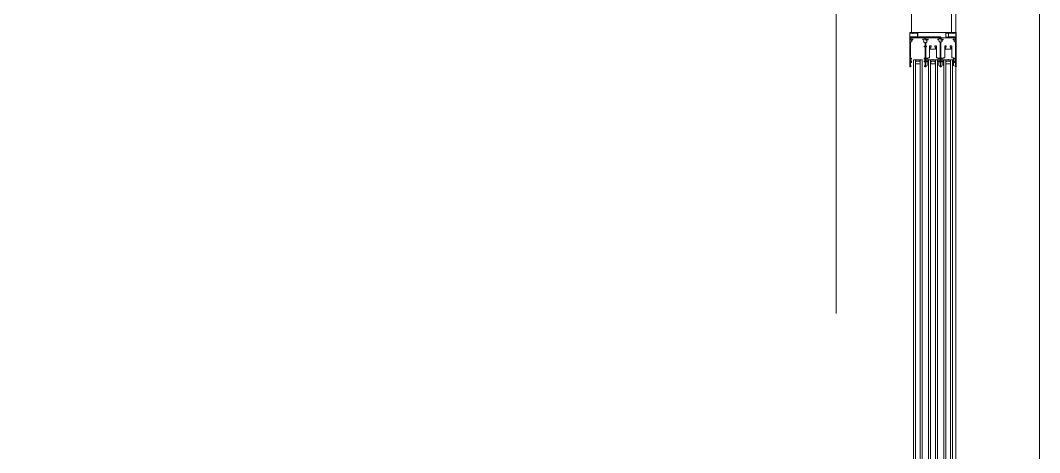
# Model space of a CAD drawing. Header units: centimetres. Extents: x 405464 to 563355, y 50011 to 66875.
# Drawn here: x 518093.8 to 518349.3, y 54236.5 to 54344.9 of the extents above; entities that cross this region are included whole.
import ezdxf
from ezdxf.enums import TextEntityAlignment as Align

# ---------------------------------------------------------------- set-up
doc = ezdxf.new("R2010")
doc.units = ezdxf.units.CM
doc.linetypes.add('DASHDOT', pattern=[25.4, 12.7, -6.35, 0, -6.35])
doc.layers.get('0').update_dxf_attribs({"lineweight": 9})
for name, color, linetype, lineweight in [('0-KRCN-MİMARİ-220526', 8, 'Continuous', 9), ('A_Aks', 30, 'DASHDOT', 9), ('A_Pencere Doğrama-Ex', 140, 'Continuous', 15), ('G_0.09', 254, 'Continuous', 9), ('M00_Mahal_No$0$MH_Alan', 51, 'Continuous', 9), ('PN_Aluminyum', 150, 'Continuous', 15)]:
    doc.layers.add(name, color=color, linetype=linetype, lineweight=lineweight)
doc.styles.add('M00_Mahal_No$0$Kalin01', font='swissk.ttf')
doc.styles.add('M00_Mahal_No$0$Normal', font='swiss.ttf')
doc.styles.add('MAHAL', font='swissc.ttf')

# ---------------------------------------------------------------- blocks, each defined once
blk = doc.blocks.new('1_etap')
at = {"color": 8}
for p, q in [((1428.46, 2022.43), (1428.46, 2022.47)), ((1428.46, 2013.92), (1428.46, 2022.27)), ((1428.55, 2022.33), (1428.47, 2022.41)), ((1428.49, 2022.5), (1430.54, 2022.5)), ((1428.49, 2022.3), (1429.14, 2022.3)), ((1429.18, 2022.32), (1428.57, 2022.32)), ((1428.64, 2021.31), (1428.64, 2020.54)), ((1428.65, 2020.96), (1428.65, 2021.21)), ((1428.66, 2021.23), (1428.74, 2021.31)), ((1429.54, 2021.34), (1428.67, 2021.34)), ((1428.78, 2020.94), (1428.68, 2020.94)), ((1428.76, 2021.32), (1429.58, 2021.32)), ((1428.8, 2021.12), (1428.8, 2020.96)), ((1429.59, 2021.14), (1428.83, 2021.14)), ((1430.48, 2022.32), (1429.3, 2022.32)), ((1429.34, 2022.3), (1430.22, 2022.3)), ((1429.64, 2021.16), (1429.6, 2021.14)), ((1429.68, 2021.14), (1429.64, 2021.16)), ((1430.68, 2021.14), (1429.69, 2021.14)), ((1429.7, 2021.32), (1430.48, 2021.32)), ((1430.22, 2021.34), (1429.74, 2021.34)), ((1430.23, 2022.3), (1430.38, 2022.21)), ((1430.38, 2021.43), (1430.23, 2021.34)), ((1430.4, 2022.19), (1430.4, 2021.45)), ((1430.5, 2021.35), (1430.5, 2022.3)), ((1430.55, 2022.5), (1430.59, 2022.48)), ((1430.62, 2022.48), (1430.66, 2022.5)), ((1430.67, 2022.5), (1433.34, 2022.5)), ((1430.7, 2021.31), (1430.7, 2021.16)), ((1436.24, 2021.34), (1430.73, 2021.34)), ((1430.73, 2021.24), (1430.73, 2021.18)), ((1430.76, 2021.16), (1431.18, 2021.16)), ((1436.06, 2021.34), (1430.83, 2021.34)), ((1431.19, 2021.16), (1431.24, 2021.18)), ((1431.24, 2021.18), (1431.28, 2021.16)), ((1431.29, 2021.16), (1432.25, 2021.16)), ((1432.28, 2021.13), (1432.28, 2020.84)), ((1432.46, 2021.13), (1432.46, 2020.54)), ((1434.22, 2021.16), (1432.48, 2021.16)), ((1433.35, 2022.5), (1433.39, 2022.48)), ((1433.41, 2022.48), (1433.45, 2022.5)), ((1433.46, 2022.5), (1435.07, 2022.5)), ((1434.27, 2021.18), (1434.23, 2021.16)), ((1434.31, 2021.16), (1434.27, 2021.18)), ((1435.76, 2021.16), (1434.33, 2021.16)), ((1435.08, 2022.5), (1435.12, 2022.48)), ((1435.14, 2022.48), (1435.18, 2022.5)), ((1435.19, 2022.5), (1436.87, 2022.5)), ((1435.79, 2020.84), (1435.79, 2021.13)), ((1435.94, 2020.97), (1435.94, 2021.16)), ((1435.94, 2021.16), (1435.94, 2021.16)), ((1436.2, 2020.86), (1435.96, 2020.95)), ((1435.97, 2021.19), (1436.03, 2021.19)), ((1436.06, 2021.19), (1436.15, 2021.16)), ((1436.19, 2021.31), (1436.12, 2021.33)), ((1436.26, 2020.98), (1436.26, 2021.31)), ((1436.29, 2020.98), (1436.26, 2020.98)), ((1438.57, 2021.14), (1436.46, 2021.14)), ((1436.88, 2022.5), (1436.92, 2022.48)), ((1436.94, 2022.48), (1436.98, 2022.5)), ((1436.99, 2022.5), (1440.06, 2022.5)), ((1437.53, 2022.3), (1437.53, 2021.35)), ((1439.24, 2022.32), (1437.56, 2022.32)), ((1437.56, 2021.32), (1438.84, 2021.32)), ((1438.15, 2022.19), (1438.15, 2021.45)), ((1438.32, 2022.3), (1438.16, 2022.21)), ((1438.16, 2021.43), (1438.32, 2021.34)), ((1439.21, 2022.3), (1438.33, 2022.3)), ((1438.33, 2021.34), (1438.81, 2021.34)), ((1438.63, 2021.16), (1438.59, 2021.14)), ((1438.67, 2021.14), (1438.63, 2021.16)), ((1439.72, 2021.14), (1438.68, 2021.14)), ((1438.96, 2021.32), (1439.78, 2021.32)), ((1439, 2021.34), (1439.88, 2021.34)), ((1439.97, 2022.32), (1439.36, 2022.32)), ((1440.06, 2022.3), (1439.4, 2022.3)), ((1439.74, 2020.96), (1439.74, 2021.12)), ((1439.87, 2020.94), (1439.77, 2020.94)), ((1439.8, 2021.31), (1439.89, 2021.23)), ((1439.89, 2021.21), (1439.89, 2020.96)), ((1439.9, 2021.31), (1439.9, 2020.54)), ((1440.08, 2022.41), (1439.99, 2022.33)), ((1440.08, 2022.47), (1440.08, 2022.43)), ((1440.08, 2013.92), (1440.08, 2022.27)), ((1428.64, 2020.14), (1428.64, 2016.08)), ((1428.67, 2020.52), (1428.76, 2020.52)), ((1428.87, 2020.16), (1428.67, 2020.16)), ((1428.92, 2020.21), (1428.89, 2020.17)), ((1428.93, 2020.37), (1428.93, 2020.23)), ((1429.07, 2020.82), (1429.18, 2020.82)), ((1429.23, 2020.77), (1429.23, 2020.72)), ((1431.69, 2020.77), (1431.69, 2020.71)), ((1432.25, 2020.82), (1431.74, 2020.82)), ((1431.99, 2020.37), (1431.99, 2020.02)), ((1431.99, 2020.01), (1432.03, 2019.97)), ((1432.05, 2019.96), (1432.25, 2019.96)), ((1432.08, 2019.01), (1432.08, 2018.91)), ((1432.25, 2019.04), (1432.1, 2019.04)), ((1432.1, 2018.89), (1432.25, 2018.89)), ((1432.28, 2019.94), (1432.28, 2019.06)), ((1432.28, 2018.86), (1432.28, 2016.08)), ((1432.46, 2019.94), (1432.46, 2019.06)), ((1432.46, 2018.86), (1432.46, 2016.08)), ((1432.48, 2020.52), (1432.57, 2020.52)), ((1432.69, 2019.96), (1432.48, 2019.96)), ((1432.48, 2019.04), (1432.63, 2019.04)), ((1432.63, 2018.89), (1432.48, 2018.89)), ((1432.66, 2019.01), (1432.66, 2018.91)), ((1432.74, 2020.01), (1432.7, 2019.97)), ((1432.75, 2020.37), (1432.75, 2020.02)), ((1432.89, 2020.82), (1433, 2020.82)), ((1433.05, 2020.77), (1433.05, 2020.71)), ((1433.38, 2019.08), (1433.38, 2016.1)), ((1433.38, 2019.08), (1433.38, 2016.1)), ((1433.76, 2019.15), (1433.45, 2019.15)), ((1433.76, 2019.15), (1433.45, 2019.15)), ((1433.6, 2018.28), (1433.6, 2018.76)), ((1433.6, 2018.28), (1433.6, 2018.76)), ((1433.63, 2018.79), (1433.76, 2018.78)), ((1433.63, 2018.79), (1433.76, 2018.78)), ((1433.78, 2018.81), (1433.78, 2019.12)), ((1433.78, 2018.81), (1433.78, 2019.12)), ((1434.76, 2019.12), (1434.76, 2018.81)), ((1434.76, 2019.12), (1434.76, 2018.81)), ((1435.09, 2019.15), (1434.79, 2019.15)), ((1435.09, 2019.15), (1434.79, 2019.15)), ((1434.79, 2018.78), (1434.92, 2018.79)), ((1434.79, 2018.78), (1434.92, 2018.79)), ((1434.94, 2018.76), (1434.94, 2018.59)), ((1434.94, 2018.76), (1434.94, 2018.59)), ((1434.94, 2018.58), (1434.97, 2018.53)), ((1434.94, 2018.58), (1434.97, 2018.53)), ((1434.97, 2018.53), (1434.94, 2018.48)), ((1434.97, 2018.53), (1434.94, 2018.48)), ((1434.94, 2018.47), (1434.94, 2018.28)), ((1434.94, 2018.47), (1434.94, 2018.28)), ((1435.16, 2016.1), (1435.16, 2019.08)), ((1435.16, 2016.1), (1435.16, 2019.08)), ((1435.5, 2020.71), (1435.5, 2020.77)), ((1435.55, 2020.82), (1435.76, 2020.82)), ((1435.8, 2020.22), (1435.8, 2020.37)), ((1435.84, 2020.17), (1435.81, 2020.21)), ((1436.06, 2020.16), (1435.86, 2020.16)), ((1436.09, 2016.08), (1436.09, 2020.14)), ((1436.27, 2020.54), (1436.27, 2020.77)), ((1436.27, 2016.08), (1436.27, 2020.14)), ((1436.39, 2020.52), (1436.29, 2020.52)), ((1436.29, 2020.16), (1436.5, 2020.16)), ((1436.52, 2020.17), (1436.55, 2020.21)), ((1436.56, 2020.22), (1436.56, 2020.37)), ((1436.81, 2020.82), (1436.7, 2020.82)), ((1436.86, 2020.71), (1436.86, 2020.77)), ((1437.2, 2019.08), (1437.2, 2016.1)), ((1437.57, 2019.15), (1437.27, 2019.15)), ((1437.42, 2018.28), (1437.42, 2018.76)), ((1437.44, 2018.79), (1437.57, 2018.78)), ((1437.6, 2018.81), (1437.6, 2019.12)), ((1438.58, 2019.12), (1438.58, 2018.81)), ((1438.91, 2019.15), (1438.6, 2019.15)), ((1438.6, 2018.78), (1438.73, 2018.79)), ((1438.76, 2018.76), (1438.76, 2018.59)), ((1438.76, 2018.58), (1438.79, 2018.53)), ((1438.79, 2018.53), (1438.76, 2018.48)), ((1438.76, 2018.47), (1438.76, 2018.28)), ((1438.98, 2016.1), (1438.98, 2019.08)), ((1439.31, 2020.77), (1439.31, 2020.72)), ((1439.47, 2020.82), (1439.36, 2020.82)), ((1439.61, 2020.37), (1439.61, 2020.23)), ((1439.62, 2020.21), (1439.66, 2020.17)), ((1439.67, 2020.16), (1439.88, 2020.16)), ((1439.88, 2020.52), (1439.79, 2020.52)), ((1439.9, 2020.14), (1439.9, 2016.08)), ((1428.64, 2015.91), (1428.64, 2015.24)), ((1428.67, 2016.05), (1428.84, 2016.05)), ((1428.74, 2015.93), (1428.67, 2015.93)), ((1428.77, 2015.81), (1428.77, 2015.91)), ((1428.84, 2015.78), (1428.79, 2015.78)), ((1428.89, 2016), (1428.89, 2015.83)), ((1432.03, 2016), (1432.03, 2015.83)), ((1432.25, 2016.05), (1432.08, 2016.05)), ((1432.08, 2015.78), (1432.13, 2015.78)), ((1432.15, 2015.81), (1432.15, 2015.91)), ((1432.18, 2015.93), (1432.25, 2015.93)), ((1432.28, 2015.91), (1432.28, 2015.24)), ((1432.46, 2015.91), (1432.46, 2015.24)), ((1432.48, 2016.05), (1432.65, 2016.05)), ((1432.56, 2015.93), (1432.48, 2015.93)), ((1432.58, 2015.81), (1432.58, 2015.91)), ((1432.65, 2015.78), (1432.61, 2015.78)), ((1432.7, 2016), (1432.7, 2015.83)), ((1432.95, 2016.05), (1432.95, 2014.25)), ((1432.95, 2016.05), (1432.95, 2014.25)), ((1433.38, 2016.1), (1433, 2016.1)), ((1433.38, 2016.1), (1433, 2016.1)), ((1434.94, 2018.28), (1433.6, 2018.28)), ((1434.94, 2018.28), (1433.6, 2018.28)), ((1435.54, 2016.1), (1435.16, 2016.1)), ((1435.54, 2016.1), (1435.16, 2016.1)), ((1435.59, 2014.25), (1435.59, 2016.05)), ((1435.59, 2014.25), (1435.59, 2016.05)), ((1435.84, 2015.83), (1435.84, 2016)), ((1435.89, 2016.05), (1436.06, 2016.05)), ((1435.94, 2015.78), (1435.89, 2015.78)), ((1435.96, 2015.91), (1435.96, 2015.81)), ((1436.06, 2015.93), (1435.99, 2015.93)), ((1436.09, 2015.24), (1436.09, 2015.91)), ((1436.27, 2015.24), (1436.27, 2015.91)), ((1436.46, 2016.05), (1436.29, 2016.05)), ((1436.29, 2015.93), (1436.37, 2015.93)), ((1436.39, 2015.91), (1436.39, 2015.81)), ((1436.42, 2015.78), (1436.46, 2015.78)), ((1436.51, 2015.83), (1436.51, 2016)), ((1436.77, 2016.05), (1436.77, 2014.25)), ((1437.2, 2016.1), (1436.82, 2016.1)), ((1438.76, 2018.28), (1437.42, 2018.28)), ((1439.35, 2016.1), (1438.98, 2016.1)), ((1439.4, 2014.25), (1439.4, 2016.05)), ((1439.66, 2016), (1439.66, 2015.83)), ((1439.88, 2016.05), (1439.71, 2016.05)), ((1439.71, 2015.78), (1439.75, 2015.78)), ((1439.78, 2015.81), (1439.78, 2015.91)), ((1439.8, 2015.93), (1439.88, 2015.93)), ((1439.9, 2015.91), (1439.9, 2015.24)), ((1428.65, 2013.9), (1428.49, 2013.9)), ((1428.64, 2015.07), (1428.64, 2014.22)), ((1428.64, 2014.22), (1428.78, 2014.09)), ((1428.67, 2015.21), (1428.74, 2015.21)), ((1428.74, 2015.09), (1428.67, 2015.09)), ((1428.78, 2014.01), (1428.67, 2013.91)), ((1428.77, 2015.24), (1428.77, 2015.34)), ((1428.77, 2014.97), (1428.77, 2015.07)), ((1428.79, 2015.36), (1428.84, 2015.36)), ((1428.84, 2014.94), (1428.79, 2014.94)), ((1428.89, 2015.31), (1428.89, 2014.99)), ((1432.03, 2015.31), (1432.03, 2015.09)), ((1432.03, 2015.09), (1432.25, 2015.09)), ((1432.13, 2015.36), (1432.08, 2015.36)), ((1432.28, 2014.22), (1432.14, 2014.09)), ((1432.14, 2014.01), (1432.25, 2013.91)), ((1432.15, 2015.24), (1432.15, 2015.34)), ((1432.25, 2015.21), (1432.18, 2015.21)), ((1432.27, 2013.9), (1432.46, 2013.9)), ((1432.28, 2015.07), (1432.28, 2014.22)), ((1432.46, 2015.07), (1432.46, 2014.22)), ((1432.59, 2014.09), (1432.46, 2014.22)), ((1432.48, 2015.21), (1432.56, 2015.21)), ((1432.7, 2015.09), (1432.48, 2015.09)), ((1432.48, 2013.91), (1432.59, 2014.01)), ((1432.58, 2015.24), (1432.58, 2015.34)), ((1432.61, 2015.36), (1432.65, 2015.36)), ((1432.7, 2015.31), (1432.7, 2015.09)), ((1433, 2014.2), (1433.13, 2014.2)), ((1433, 2014.2), (1433.13, 2014.2)), ((1433.16, 2014.23), (1433.16, 2015.56)), ((1433.16, 2014.23), (1433.16, 2015.56)), ((1433.18, 2015.6), (1434.18, 2015.6)), ((1433.18, 2015.6), (1434.18, 2015.6)), ((1434.2, 2015.62), (1434.2, 2015.64)), ((1434.2, 2015.62), (1434.2, 2015.64)), ((1434.22, 2015.66), (1434.33, 2015.66)), ((1434.22, 2015.66), (1434.33, 2015.66)), ((1434.35, 2015.64), (1434.35, 2015.62)), ((1434.35, 2015.64), (1434.35, 2015.62)), ((1434.37, 2015.6), (1435.36, 2015.6)), ((1434.37, 2015.6), (1435.36, 2015.6)), ((1435.39, 2015.56), (1435.39, 2014.23)), ((1435.39, 2015.56), (1435.39, 2014.23)), ((1435.42, 2014.2), (1435.54, 2014.2)), ((1435.42, 2014.2), (1435.54, 2014.2)), ((1435.84, 2015.09), (1435.84, 2015.31)), ((1436.06, 2015.09), (1435.84, 2015.09)), ((1435.89, 2015.36), (1435.94, 2015.36)), ((1436.09, 2014.22), (1435.95, 2014.09)), ((1435.95, 2014.01), (1436.06, 2013.91)), ((1435.96, 2015.34), (1435.96, 2015.24)), ((1435.99, 2015.21), (1436.06, 2015.21)), ((1436.08, 2013.9), (1436.28, 2013.9)), ((1436.09, 2014.22), (1436.09, 2015.07)), ((1436.27, 2014.22), (1436.27, 2015.07)), ((1436.41, 2014.09), (1436.27, 2014.22)), ((1436.37, 2015.21), (1436.29, 2015.21)), ((1436.29, 2015.09), (1436.51, 2015.09)), ((1436.3, 2013.91), (1436.41, 2014.01)), ((1436.39, 2015.34), (1436.39, 2015.24)), ((1436.46, 2015.36), (1436.42, 2015.36)), ((1436.51, 2015.09), (1436.51, 2015.31)), ((1436.82, 2014.2), (1436.94, 2014.2)), ((1436.97, 2014.23), (1436.97, 2015.56)), ((1437, 2015.6), (1437.99, 2015.6)), ((1438.01, 2015.62), (1438.01, 2015.64)), ((1438.03, 2015.66), (1438.14, 2015.66)), ((1438.16, 2015.64), (1438.16, 2015.62)), ((1438.18, 2015.6), (1439.17, 2015.6)), ((1439.2, 2015.56), (1439.2, 2014.23)), ((1439.23, 2014.2), (1439.35, 2014.2)), ((1439.66, 2015.31), (1439.66, 2014.99)), ((1439.75, 2015.36), (1439.71, 2015.36)), ((1439.71, 2014.94), (1439.75, 2014.94)), ((1439.9, 2014.22), (1439.77, 2014.09)), ((1439.77, 2014.01), (1439.88, 2013.91)), ((1439.78, 2015.24), (1439.78, 2015.34)), ((1439.78, 2014.97), (1439.78, 2015.07)), ((1439.88, 2015.21), (1439.8, 2015.21)), ((1439.8, 2015.09), (1439.88, 2015.09)), ((1439.9, 2015.07), (1439.9, 2014.22)), ((1439.9, 2013.9), (1440.06, 2013.9))]:
    blk.add_line(p, q, dxfattribs=at)
for points in [[(1429.86, 1647), (1429.86, 2015.6), (1429.36, 2015.6), (1429.36, 1647)], [(1429.86, 2015.6), (1429.86, 2015.3), (1431.06, 2015.3), (1431.06, 2015.6)], [(1431.06, 2015.1), (1430.76, 2015.3), (1430.16, 2015.3), (1429.86, 2015.1), (1429.86, 2014.6), (1431.06, 2014.6)], [(1431.03, 2015.08), (1430.75, 2015.27), (1430.17, 2015.27), (1429.89, 2015.08), (1429.89, 2014.63), (1431.03, 2014.63)], [(1431.56, 1647), (1431.56, 2015.6), (1431.06, 2015.6), (1431.06, 1647)], [(1433.67, 1647), (1433.67, 2015.6), (1433.17, 2015.6), (1433.17, 1647)], [(1433.67, 2015.6), (1433.67, 2015.3), (1434.87, 2015.3), (1434.87, 2015.6)], [(1434.87, 2015.1), (1434.57, 2015.3), (1433.97, 2015.3), (1433.67, 2015.1), (1433.67, 2014.6), (1434.87, 2014.6)], [(1434.84, 2015.08), (1434.56, 2015.27), (1433.98, 2015.27), (1433.7, 2015.08), (1433.7, 2014.63), (1434.84, 2014.63)], [(1435.37, 1647), (1435.37, 2015.6), (1434.87, 2015.6), (1434.87, 1647)], [(1437.49, 1647), (1437.49, 2015.6), (1436.99, 2015.6), (1436.99, 1647)], [(1437.49, 2015.6), (1437.49, 2015.3), (1438.69, 2015.3), (1438.69, 2015.6)], [(1438.69, 2015.1), (1438.39, 2015.3), (1437.79, 2015.3), (1437.49, 2015.1), (1437.49, 2014.6), (1438.69, 2014.6)], [(1438.66, 2015.08), (1438.38, 2015.27), (1437.8, 2015.27), (1437.52, 2015.08), (1437.52, 2014.63), (1438.66, 2014.63)], [(1439.19, 1647), (1439.19, 2015.6), (1438.69, 2015.6), (1438.69, 1647)]]:
    blk.add_lwpolyline(points, close=True, dxfattribs=at)
for centre, radius, start, end in [((1428.49, 2022.47), 0.025, 90, 180), ((1428.49, 2022.43), 0.025, 180, 225), ((1428.49, 2022.27), 0.025, 90, 180), ((1428.57, 2022.35), 0.025, 225, 270), ((1428.67, 2021.31), 0.025, 90, 180), ((1428.68, 2021.21), 0.025, 135, 180), ((1428.68, 2020.96), 0.025, 180, 270), ((1428.76, 2021.3), 0.025, 90, 135), ((1428.78, 2020.96), 0.025, 270, 0), ((1428.83, 2021.12), 0.025, 90, 180), ((1429.14, 2022.25), 0.05, 35.6853, 90), ((1429.18, 2022.3), 0.025, 22.6199, 90), ((1429.24, 2022.32), 0.07, 215.6853, 324.3147), ((1429.24, 2022.32), 0.04, 202.6199, 337.3801), ((1429.3, 2022.3), 0.025, 90, 157.3801), ((1429.34, 2022.25), 0.05, 90, 144.3147), ((1429.54, 2021.39), 0.05, 270, 324.3147), ((1429.64, 2021.32), 0.07, 35.6853, 144.3147), ((1429.58, 2021.35), 0.025, 270, 337.3801), ((1429.59, 2021.16), 0.025, 270, 298.0094), ((1429.64, 2021.32), 0.04, 22.6199, 157.3801), ((1429.7, 2021.35), 0.025, 202.6199, 270), ((1429.69, 2021.16), 0.025, 241.9906, 270), ((1429.74, 2021.39), 0.05, 215.6853, 270), ((1430.22, 2022.27), 0.025, 60, 90), ((1430.22, 2021.36), 0.025, 270, 300), ((1430.37, 2022.19), 0.025, 0, 60), ((1430.37, 2021.45), 0.025, 300, 0), ((1430.48, 2022.3), 0.025, 0, 90), ((1430.48, 2021.35), 0.025, 270, 0), ((1430.54, 2022.47), 0.025, 62, 90), ((1430.6, 2022.5), 0.025, 242, 298), ((1430.67, 2022.47), 0.025, 90, 118), ((1430.68, 2021.16), 0.025, 270, 0), ((1430.73, 2021.31), 0.025, 90, 180), ((1430.83, 2021.24), 0.1, 90, 180), ((1430.76, 2021.18), 0.025, 180, 270), ((1431.18, 2021.18), 0.025, 270, 298), ((1431.29, 2021.18), 0.025, 242, 270), ((1432.25, 2021.13), 0.025, 0, 90), ((1432.48, 2021.13), 0.025, 90, 180.0077), ((1433.34, 2022.47), 0.025, 62, 90), ((1433.4, 2022.5), 0.025, 242, 298), ((1433.46, 2022.47), 0.025, 90, 118), ((1434.22, 2021.18), 0.025, 270, 298), ((1434.33, 2021.18), 0.025, 242, 270), ((1435.07, 2022.47), 0.025, 62, 90), ((1435.13, 2022.5), 0.025, 242, 298), ((1435.19, 2022.47), 0.025, 90, 118), ((1435.76, 2021.13), 0.025, 0, 90), ((1435.97, 2021.16), 0.025, 89.9677, 179.9677), ((1435.97, 2020.97), 0.025, 179.9677, 249.9677), ((1436.03, 2021.09), 0.1, 73.7618, 89.9677), ((1436.06, 2021.14), 0.2, 73.7618, 90), ((1436.17, 2021.23), 0.0788, 253.7618, 73.7618), ((1436.24, 2021.31), 0.025, 0, 90), ((1436.29, 2021.13), 0.15, 270, 355.0829), ((1436.46, 2021.12), 0.025, 90, 175.0829), ((1436.87, 2022.47), 0.025, 62, 90), ((1436.93, 2022.5), 0.025, 242, 298), ((1436.99, 2022.47), 0.025, 90, 118), ((1437.56, 2022.3), 0.025, 90, 180), ((1437.56, 2021.35), 0.025, 180, 270), ((1438.17, 2022.19), 0.025, 120, 180), ((1438.17, 2021.45), 0.025, 180, 240), ((1438.33, 2022.27), 0.025, 90, 120), ((1438.33, 2021.36), 0.025, 240, 270), ((1438.57, 2021.16), 0.025, 270, 298.0094), ((1438.68, 2021.16), 0.025, 241.9906, 270), ((1438.81, 2021.39), 0.05, 270, 324.3147), ((1438.84, 2021.35), 0.025, 270, 337.3801), ((1438.9, 2021.32), 0.07, 35.6853, 144.3147), ((1438.9, 2021.32), 0.04, 22.6199, 157.3801), ((1438.96, 2021.35), 0.025, 202.6199, 270), ((1439, 2021.39), 0.05, 215.6853, 270), ((1439.21, 2022.25), 0.05, 35.6853, 90), ((1439.24, 2022.3), 0.025, 22.6199, 90), ((1439.3, 2022.32), 0.07, 215.6853, 324.3147), ((1439.3, 2022.32), 0.04, 202.6199, 337.3801), ((1439.36, 2022.3), 0.025, 90, 157.3801), ((1439.4, 2022.25), 0.05, 90, 144.3147), ((1439.72, 2021.12), 0.025, 0, 90), ((1439.77, 2020.96), 0.025, 180, 270), ((1439.78, 2021.3), 0.025, 45, 90), ((1439.87, 2020.96), 0.025, 270, 0), ((1439.88, 2021.31), 0.025, 0, 90), ((1439.87, 2021.21), 0.025, 0, 45), ((1439.97, 2022.35), 0.025, 270, 315), ((1440.06, 2022.47), 0.025, 0, 90), ((1440.06, 2022.27), 0.025, 0, 90), ((1440.06, 2022.43), 0.025, 315, 0), ((1428.67, 2020.54), 0.025, 180.0078, 270), ((1428.67, 2020.14), 0.025, 90, 180), ((1428.76, 2020.54), 0.025, 270, 339.7245), ((1429.23, 2020.37), 0.48, 111.5289, 159.7245), ((1428.87, 2020.19), 0.025, 270, 315), ((1428.91, 2020.23), 0.025, 315, 0), ((1429.23, 2020.37), 0.3, 98.2132, 180), ((1429.07, 2020.77), 0.05, 90, 111.5289), ((1429.18, 2020.77), 0.05, 0, 90), ((1429.18, 2020.72), 0.05, 278.2132, 0), ((1431.74, 2020.77), 0.05, 90, 180), ((1431.74, 2020.71), 0.05, 180, 261.7868), ((1431.69, 2020.37), 0.3, 0, 81.7868), ((1432.01, 2020.02), 0.025, 180, 225), ((1432.05, 2019.99), 0.025, 225, 270), ((1432.1, 2019.01), 0.025, 90, 180), ((1432.1, 2018.91), 0.025, 180, 270), ((1432.25, 2020.84), 0.025, 270, 0), ((1432.25, 2019.94), 0.025, 0, 90), ((1432.25, 2019.06), 0.025, 270, 0), ((1432.25, 2018.86), 0.025, 0, 90), ((1432.48, 2020.54), 0.025, 180.0077, 270), ((1432.48, 2019.94), 0.025, 90, 180), ((1432.48, 2019.06), 0.025, 180, 270), ((1432.48, 2018.86), 0.025, 90, 180), ((1432.57, 2020.54), 0.025, 270, 339.7245), ((1433.05, 2020.37), 0.48, 111.5289, 159.7245), ((1432.63, 2019.01), 0.025, 0, 90), ((1432.63, 2018.91), 0.025, 270, 0), ((1432.69, 2019.99), 0.025, 270, 315), ((1432.72, 2020.02), 0.025, 315, 0), ((1433.05, 2020.37), 0.3, 98.2132, 180), ((1432.89, 2020.77), 0.05, 90, 111.5289), ((1433, 2020.77), 0.05, 0, 90), ((1433, 2020.71), 0.05, 278.2132, 0), ((1433.45, 2019.08), 0.07, 90, 180), ((1433.45, 2019.08), 0.07, 90, 180), ((1433.63, 2018.76), 0.025, 87, 180), ((1433.63, 2018.76), 0.025, 87, 180), ((1433.76, 2019.12), 0.025, 0, 90), ((1433.76, 2019.12), 0.025, 0, 90), ((1433.76, 2018.81), 0.025, 267, 0), ((1433.76, 2018.81), 0.025, 267, 0), ((1434.79, 2019.12), 0.025, 90, 180), ((1434.79, 2019.12), 0.025, 90, 180), ((1434.79, 2018.81), 0.025, 180, 273), ((1434.79, 2018.81), 0.025, 180, 273), ((1434.92, 2018.76), 0.025, 360, 93), ((1434.92, 2018.76), 0.025, 360, 93), ((1434.97, 2018.59), 0.025, 180, 209), ((1434.97, 2018.59), 0.025, 180, 209), ((1434.97, 2018.47), 0.025, 151, 180), ((1434.97, 2018.47), 0.025, 151, 180), ((1435.09, 2019.08), 0.07, 0, 90), ((1435.09, 2019.08), 0.07, 0, 90), ((1435.55, 2020.77), 0.05, 90, 180), ((1435.55, 2020.71), 0.05, 180, 261.7868), ((1435.5, 2020.37), 0.3, 0, 81.7868), ((1435.76, 2020.84), 0.025, 270, 0), ((1435.82, 2020.22), 0.025, 180, 225), ((1435.86, 2020.19), 0.025, 225, 270), ((1436.06, 2020.14), 0.025, 0, 90), ((1436.17, 2020.77), 0.1, 359.9677, 69.9677), ((1436.29, 2020.54), 0.025, 179.9677, 269.9677), ((1436.29, 2020.14), 0.025, 90, 180), ((1436.39, 2020.54), 0.025, 269.9677, 339.6922), ((1436.86, 2020.37), 0.48, 111.4966, 159.6922), ((1436.5, 2020.19), 0.025, 270, 315), ((1436.53, 2020.22), 0.025, 315, 0), ((1436.86, 2020.37), 0.3, 119.6964, 180), ((1436.7, 2020.77), 0.05, 89.9677, 111.4966), ((1436.86, 2020.37), 0.3, 98.1809, 119.5865), ((1436.81, 2020.77), 0.05, 359.9677, 89.9677), ((1436.81, 2020.71), 0.05, 278.1809, 359.9677), ((1437.27, 2019.08), 0.07, 90, 180), ((1437.44, 2018.76), 0.025, 87, 180), ((1437.57, 2019.12), 0.025, 0, 90), ((1437.57, 2018.81), 0.025, 267, 0), ((1438.6, 2019.12), 0.025, 90, 180), ((1438.6, 2018.81), 0.025, 180, 273), ((1438.73, 2018.76), 0.025, 360, 93), ((1438.78, 2018.59), 0.025, 180, 209), ((1438.78, 2018.47), 0.025, 151, 180), ((1438.91, 2019.08), 0.07, 0, 90), ((1439.36, 2020.77), 0.05, 90, 180), ((1439.36, 2020.72), 0.05, 180, 261.7868), ((1439.31, 2020.37), 0.3, 0, 81.7868), ((1439.47, 2020.77), 0.05, 68.4711, 90), ((1439.31, 2020.37), 0.48, 20.2755, 68.4711), ((1439.64, 2020.23), 0.025, 180, 225), ((1439.67, 2020.19), 0.025, 225, 270), ((1439.79, 2020.54), 0.025, 200.2755, 270), ((1439.88, 2020.54), 0.025, 270, 359.9922), ((1439.88, 2020.14), 0.025, 0, 90), ((1428.67, 2016.08), 0.025, 180, 270), ((1428.67, 2015.91), 0.025, 90, 180), ((1428.74, 2015.91), 0.025, 0, 90), ((1428.79, 2015.81), 0.025, 180, 270), ((1428.84, 2016), 0.05, 0, 90), ((1428.84, 2015.83), 0.05, 270, 0), ((1432.08, 2016), 0.05, 90, 180), ((1432.08, 2015.83), 0.05, 180, 270), ((1432.13, 2015.81), 0.025, 270, 0), ((1432.18, 2015.91), 0.025, 90, 180), ((1432.25, 2016.08), 0.025, 270, 0), ((1432.25, 2015.91), 0.025, 0, 90), ((1432.48, 2016.08), 0.025, 180, 270), ((1432.48, 2015.91), 0.025, 90, 180), ((1432.56, 2015.91), 0.025, 0, 90), ((1432.61, 2015.81), 0.025, 180, 270), ((1432.65, 2016), 0.05, 0, 90), ((1432.65, 2015.83), 0.05, 270, 0), ((1433, 2016.05), 0.05, 90, 180), ((1433, 2016.05), 0.05, 90, 180), ((1435.54, 2016.05), 0.05, 0, 90), ((1435.54, 2016.05), 0.05, 0, 90), ((1435.89, 2016), 0.05, 90, 180), ((1435.89, 2015.83), 0.05, 180, 270), ((1435.94, 2015.81), 0.025, 270, 0), ((1435.99, 2015.91), 0.025, 90, 180), ((1436.06, 2016.08), 0.025, 270, 0), ((1436.06, 2015.91), 0.025, 0, 90), ((1436.29, 2016.08), 0.025, 183.7531, 270), ((1436.29, 2015.91), 0.025, 90, 176.2469), ((1436.37, 2015.91), 0.025, 0, 90), ((1436.42, 2015.81), 0.025, 180, 270), ((1436.46, 2016), 0.05, 0, 90), ((1436.46, 2015.83), 0.05, 270, 0), ((1436.82, 2016.05), 0.05, 90, 180), ((1439.35, 2016.05), 0.05, 0, 90), ((1439.71, 2016), 0.05, 90, 180), ((1439.71, 2015.83), 0.05, 180, 270), ((1439.75, 2015.81), 0.025, 270, 0), ((1439.8, 2015.91), 0.025, 90, 180), ((1439.88, 2016.08), 0.025, 270, 0), ((1439.88, 2015.91), 0.025, 0, 90), ((1428.49, 2013.92), 0.025, 180, 270), ((1428.67, 2015.24), 0.025, 180, 270), ((1428.67, 2015.07), 0.025, 90, 180), ((1428.65, 2013.92), 0.025, 270, 314.029), ((1428.74, 2015.24), 0.025, 270, 0), ((1428.74, 2015.07), 0.025, 0, 90), ((1428.79, 2015.34), 0.025, 90, 180), ((1428.79, 2014.97), 0.025, 180, 270), ((1428.74, 2014.05), 0.05, 314.029, 45), ((1428.84, 2015.31), 0.05, 0, 90), ((1428.84, 2014.99), 0.05, 270, 0), ((1432.08, 2015.31), 0.05, 90, 180), ((1432.17, 2014.05), 0.05, 135, 225.971), ((1432.13, 2015.34), 0.025, 0, 90), ((1432.18, 2015.24), 0.025, 180, 270), ((1432.25, 2015.24), 0.025, 270, 0), ((1432.25, 2015.07), 0.025, 0.0125, 90), ((1432.27, 2013.92), 0.025, 225.971, 270), ((1432.48, 2015.24), 0.025, 180, 270), ((1432.48, 2015.07), 0.025, 90, 180), ((1432.46, 2013.92), 0.025, 270, 314.029), ((1432.56, 2015.24), 0.025, 270, 0), ((1432.61, 2015.34), 0.025, 90, 180), ((1432.56, 2014.05), 0.05, 314.029, 45), ((1432.65, 2015.31), 0.05, 0, 90), ((1433, 2014.25), 0.05, 180.0007, 269.9987), ((1433, 2014.25), 0.05, 180.0007, 269.9987), ((1433.13, 2014.23), 0.03, 270, 0), ((1433.13, 2014.23), 0.03, 270, 0), ((1433.16, 2015.59), 0.0195, 52.0088, 232.0088), ((1433.16, 2015.59), 0.0195, 52.0088, 232.0088), ((1433.14, 2015.56), 0.02, 0, 39.6637), ((1433.14, 2015.56), 0.02, 0, 39.6637), ((1433.18, 2015.62), 0.02, 244.354, 270), ((1433.18, 2015.62), 0.02, 244.354, 270), ((1434.18, 2015.62), 0.02, 270, 0), ((1434.18, 2015.62), 0.02, 270, 0), ((1434.22, 2015.64), 0.02, 90, 180), ((1434.22, 2015.64), 0.02, 90, 180), ((1434.33, 2015.64), 0.02, 0, 90), ((1434.33, 2015.64), 0.02, 0, 90), ((1434.37, 2015.62), 0.02, 180, 270), ((1434.37, 2015.62), 0.02, 180, 270), ((1435.36, 2015.62), 0.02, 270, 295.646), ((1435.36, 2015.62), 0.02, 270, 295.646), ((1435.38, 2015.59), 0.0195, 307.9912, 127.9912), ((1435.38, 2015.59), 0.0195, 307.9912, 127.9912), ((1435.41, 2015.56), 0.02, 140.3363, 180), ((1435.41, 2015.56), 0.02, 140.3363, 180), ((1435.42, 2014.23), 0.03, 180, 270), ((1435.42, 2014.23), 0.03, 180, 270), ((1435.54, 2014.25), 0.05, 270, 0), ((1435.54, 2014.25), 0.05, 270, 0), ((1435.89, 2015.31), 0.05, 90, 180), ((1435.94, 2015.34), 0.025, 0, 90), ((1435.99, 2014.05), 0.05, 135, 225.971), ((1435.99, 2015.24), 0.025, 180, 270), ((1436.06, 2015.24), 0.025, 270, 360), ((1436.06, 2015.07), 0.025, 0, 90), ((1436.08, 2013.92), 0.025, 225.971, 270), ((1436.29, 2015.24), 0.025, 183.7531, 270), ((1436.29, 2015.07), 0.025, 90, 176.2468), ((1436.28, 2013.92), 0.025, 270.0001, 314.0291), ((1436.37, 2015.24), 0.025, 270, 0), ((1436.42, 2015.34), 0.025, 90, 180), ((1436.37, 2014.05), 0.05, 314.029, 45), ((1436.46, 2015.31), 0.05, 0, 90), ((1436.82, 2014.25), 0.05, 180.0007, 269.9987), ((1436.94, 2014.23), 0.03, 270, 0), ((1436.98, 2015.59), 0.0195, 52.0088, 232.0088), ((1436.95, 2015.56), 0.02, 0, 39.6637), ((1437, 2015.62), 0.02, 244.354, 270), ((1437.99, 2015.62), 0.02, 270, 0), ((1438.03, 2015.64), 0.02, 90, 180), ((1438.14, 2015.64), 0.02, 0, 90), ((1438.18, 2015.62), 0.02, 180, 270), ((1439.17, 2015.62), 0.02, 270, 295.646), ((1439.19, 2015.59), 0.0195, 307.9912, 127.9912), ((1439.22, 2015.56), 0.02, 140.3363, 180), ((1439.23, 2014.23), 0.03, 180, 270), ((1439.35, 2014.25), 0.05, 270, 0), ((1439.71, 2015.31), 0.05, 90, 180), ((1439.71, 2014.99), 0.05, 180, 270), ((1439.75, 2015.34), 0.025, 0, 90), ((1439.75, 2014.97), 0.025, 270, 0), ((1439.8, 2014.05), 0.05, 135, 225.971), ((1439.8, 2015.24), 0.025, 180, 270), ((1439.8, 2015.07), 0.025, 90, 180), ((1439.88, 2015.24), 0.025, 270, 0), ((1439.88, 2015.07), 0.025, 0, 90), ((1439.9, 2013.92), 0.025, 225.971, 270), ((1440.06, 2013.92), 0.025, 270, 0)]:
    blk.add_arc(centre, radius, start, end, dxfattribs=at)
at = {"layer": 'A_Aks', "color": 8, "ltscale": 100}
blk.add_line((1410, -588.11), (1410, 5066.95), dxfattribs=at)
blk.add_line((1410, -588.11), (1410, 5066.95), dxfattribs=at)
at = {"layer": 'G_0.09', "color": 8}
blk.add_line((1461, 3259.49), (1461, 90.54), dxfattribs=at)
at = {"layer": 'PN_Aluminyum', "color": 8}
blk.add_lwpolyline([(1438.92, 2022.5), (1438.92, 2027.5), (1428.92, 2027.5), (1428.92, 2022.5)], close=True, dxfattribs=at)
at = {"color": 8, "linetype": 'ByBlock', "lineweight": -2}
for tag, height, style, p in [('MAHALNO', 15.68, 'M00_Mahal_No$0$Kalin01', (-1403.52, 5183, -22.72)), ('MAHALADI', 25.09, 'M00_Mahal_No$0$Normal', (-1403.52, 5151.64, -22.72)), ('MAHALNO', 9.8, 'M00_Mahal_No$0$Kalin01', (-1049.84, 5038.22)), ('MAHALADI', 15.68, 'M00_Mahal_No$0$Normal', (-1049.84, 5018.62)), ('MAHALNO', 19.6, 'M00_Mahal_No$0$Kalin01', (585.19, 4515.87)), ('MAHALADI', 31.36, 'M00_Mahal_No$0$Normal', (585.19, 4476.67)), ('MAHALNO', 19.6, 'M00_Mahal_No$0$Kalin01', (543.65, 3917.94)), ('MAHALADI', 31.36, 'M00_Mahal_No$0$Normal', (543.65, 3878.74)), ('MAHALNO', 19.6, 'M00_Mahal_No$0$Kalin01', (175.42, 3438.17)), ('MAHALADI', 31.36, 'M00_Mahal_No$0$Normal', (175.42, 3398.97)), ('MAHALNO', 15.68, 'M00_Mahal_No$0$Kalin01', (662.5, 3278.68)), ('MAHALADI', 25.09, 'M00_Mahal_No$0$Normal', (662.5, 3247.32)), ('MAHALNO', 9.8, 'M00_Mahal_No$0$Kalin01', (928.42, 2524.93)), ('MAHALADI', 15.68, 'M00_Mahal_No$0$Normal', (928.42, 2505.33)), ('MAHALNO', 19.6, 'M00_Mahal_No$0$Kalin01', (683.01, 1295.87)), ('MAHALADI', 31.36, 'M00_Mahal_No$0$Normal', (683.01, 1256.67))]:
    blk.add_attdef(tag, text='', height=height, dxfattribs=dict(at, style=style)).set_placement(p, align=Align.MIDDLE_CENTER)
at = {"layer": 'A_Pencere Doğrama-Ex', "color": 8, "style": 'MAHAL'}
for p in [(163.41, 4608.46), (585.7, 4362.45), (584.07, 3781.1), (404.74, 3207.04), (477.62, 2356.77), (647.13, 1093.28), (160.83, 91.11)]:
    blk.add_attdef('KOT', p, '', height=10, dxfattribs=at)
at = {"layer": 'M00_Mahal_No$0$MH_Alan', "color": 8, "style": 'M00_Mahal_No$0$Normal'}
for height, p in [(25.09, (-1403.52, 5114.01, -22.72)), (15.68, (-1049.84, 4995.1)), (31.36, (585.19, 4429.63)), (31.36, (543.65, 3831.7)), (31.36, (175.42, 3351.93)), (25.09, (662.5, 3209.69)), (15.68, (928.42, 2481.81)), (31.36, (683.01, 1209.63))]:
    blk.add_attdef('ALAN', text='', height=height, dxfattribs=at).set_placement(p, align=Align.MIDDLE_CENTER)
blk = doc.blocks.new('A$C9e52caec')
at = {"color": 8}
blk.add_blockref('1_etap', (12530, 57), dxfattribs=at)
at = {"color": 8, "ltscale": 10}
blk.add_lwpolyline([(12564.5, 4737), (13970, 4737), (13970, 77), (12564.5, 77)], close=True, dxfattribs=at)

msp = doc.modelspace()

# ---------------------------------------------------------------- block references
at = {"layer": '0-KRCN-MİMARİ-220526', "rotation": 359.999999999997}
msp.add_blockref('A$C9e52caec', (504358.27, 52262.37, 74), dxfattribs=at)

doc.saveas('drawing.dxf')
